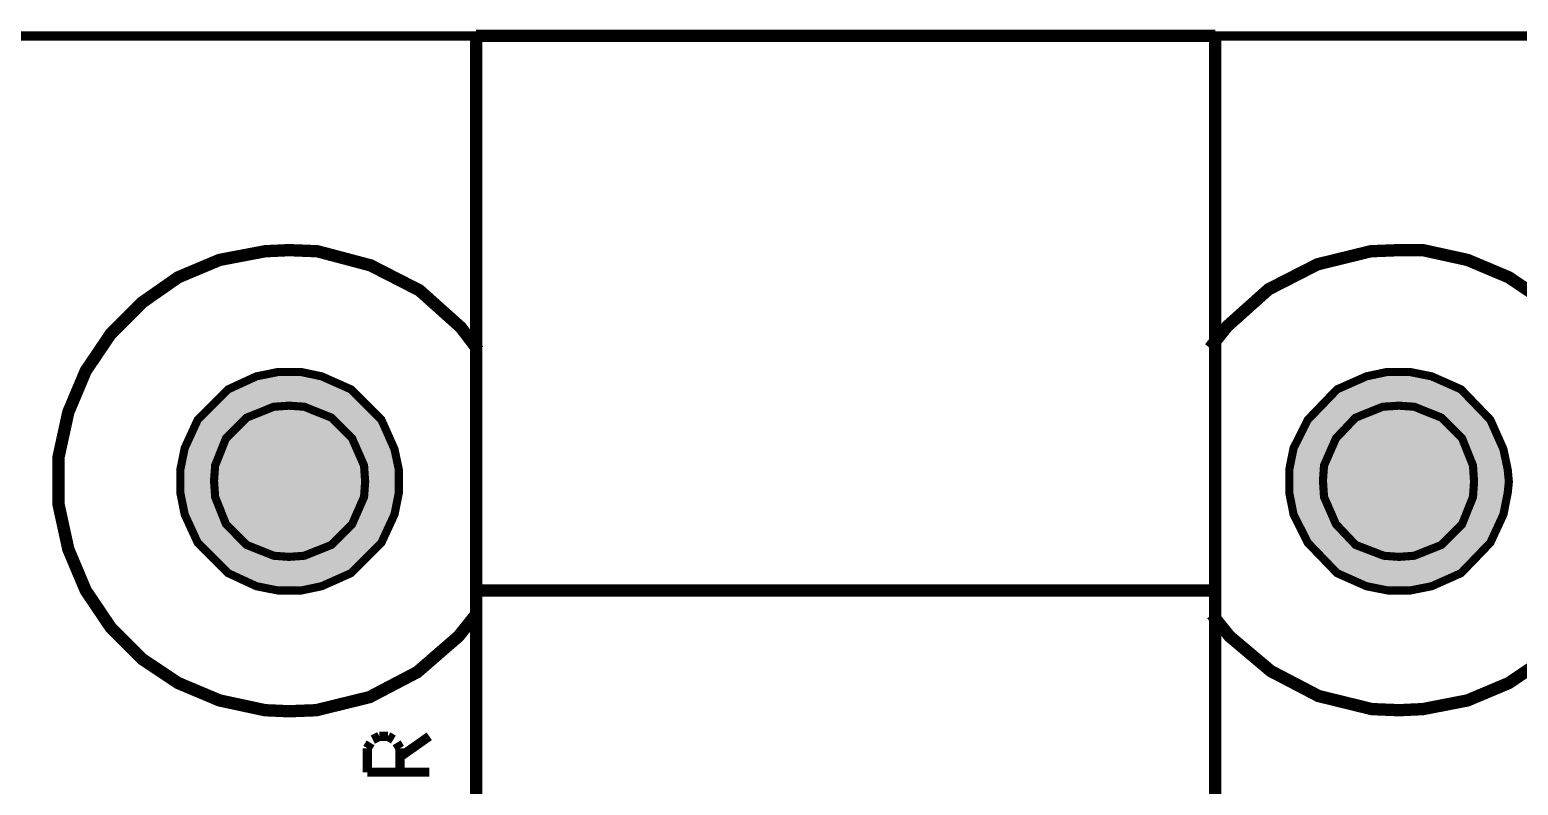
# Model space of a CAD drawing. Header units: millimetres. Extents: x 10 to 287, y 10 to 200.
# Drawn here: x 88.26 to 112.41, y 147.8 to 160.05 of the extents above; entities that cross this region are included whole.
import ezdxf

# ---------------------------------------------------------------- set-up
doc = ezdxf.new("R2010")
doc.units = ezdxf.units.MM
doc.layers.add('H', color=7, linetype='Continuous')
doc.layers.add('P', color=7, linetype='Continuous')

msp = doc.modelspace()

# ---------------------------------------------------------------- hatches: boundary and pattern name
at = {"layer": 'H', "linetype": 'Continuous'}
for points in [[(92.481, 150.936), (92.304, 150.936), (91.952, 151.007), (91.475, 151.236), (90.999, 151.712), (90.77, 152.188), (90.699, 152.541), (90.699, 152.718), (90.699, 152.894), (90.77, 153.247), (90.999, 153.723), (91.475, 154.199), (91.952, 154.411), (92.287, 154.481), (92.481, 154.499), (92.657, 154.481), (93.01, 154.411), (93.486, 154.199), (93.962, 153.723), (94.174, 153.247), (94.245, 152.894), (94.262, 152.718), (94.245, 152.523), (94.174, 152.188), (93.962, 151.712), (93.486, 151.236), (93.01, 151.007), (92.657, 150.936), (92.481, 150.936)], [(92.481, 150.936), (92.304, 150.936), (91.952, 151.007), (91.475, 151.236), (90.999, 151.712), (90.77, 152.188), (90.699, 152.541), (90.699, 152.718), (90.699, 152.894), (90.77, 153.247), (90.999, 153.723), (91.475, 154.199), (91.952, 154.411), (92.287, 154.481), (92.481, 154.499), (92.657, 154.481), (93.01, 154.411), (93.486, 154.199), (93.962, 153.723), (94.174, 153.247), (94.245, 152.894), (94.262, 152.718), (94.245, 152.523), (94.174, 152.188), (93.962, 151.712), (93.486, 151.236), (93.01, 151.007), (92.657, 150.936), (92.481, 150.936)], [(110.472, 150.936), (110.296, 150.936), (109.943, 151.007), (109.467, 151.236), (108.991, 151.712), (108.779, 152.188), (108.708, 152.541), (108.691, 152.718), (108.708, 152.894), (108.779, 153.247), (108.991, 153.723), (109.467, 154.199), (109.943, 154.411), (110.296, 154.481), (110.472, 154.499), (110.666, 154.481), (111.002, 154.411), (111.478, 154.199), (111.954, 153.723), (112.183, 153.247), (112.254, 152.894), (112.254, 152.718), (112.254, 152.523), (112.183, 152.188), (111.954, 151.712), (111.478, 151.236), (111.002, 151.007), (110.666, 150.936), (110.472, 150.936)], [(110.472, 150.936), (110.296, 150.936), (109.943, 151.007), (109.467, 151.236), (108.991, 151.712), (108.779, 152.188), (108.708, 152.541), (108.691, 152.718), (108.708, 152.894), (108.779, 153.247), (108.991, 153.723), (109.467, 154.199), (109.943, 154.411), (110.296, 154.481), (110.472, 154.499), (110.666, 154.481), (111.002, 154.411), (111.478, 154.199), (111.954, 153.723), (112.183, 153.247), (112.254, 152.894), (112.254, 152.718), (112.254, 152.523), (112.183, 152.188), (111.954, 151.712), (111.478, 151.236), (111.002, 151.007), (110.666, 150.936), (110.472, 150.936)], [(92.481, 151.483), (92.234, 151.5), (91.793, 151.694), (91.458, 152.03), (91.264, 152.471), (91.246, 152.718), (91.264, 152.964), (91.458, 153.405), (91.793, 153.741), (92.216, 153.935), (92.481, 153.952), (92.728, 153.935), (93.169, 153.741), (93.504, 153.405), (93.68, 152.964), (93.698, 152.718), (93.68, 152.471), (93.504, 152.03), (93.169, 151.694), (92.728, 151.5), (92.481, 151.483)], [(92.481, 151.483), (92.234, 151.5), (91.793, 151.694), (91.458, 152.03), (91.264, 152.471), (91.246, 152.718), (91.264, 152.964), (91.458, 153.405), (91.793, 153.741), (92.216, 153.935), (92.481, 153.952), (92.728, 153.935), (93.169, 153.741), (93.504, 153.405), (93.68, 152.964), (93.698, 152.718), (93.68, 152.471), (93.504, 152.03), (93.169, 151.694), (92.728, 151.5), (92.481, 151.483)], [(110.472, 151.483), (110.225, 151.5), (109.784, 151.694), (109.449, 152.03), (109.255, 152.471), (109.255, 152.718), (109.255, 152.964), (109.449, 153.405), (109.784, 153.741), (110.225, 153.935), (110.472, 153.952), (110.719, 153.935), (111.16, 153.741), (111.495, 153.405), (111.689, 152.964), (111.707, 152.718), (111.689, 152.471), (111.495, 152.03), (111.16, 151.694), (110.719, 151.5), (110.472, 151.483)], [(110.472, 151.483), (110.225, 151.5), (109.784, 151.694), (109.449, 152.03), (109.255, 152.471), (109.255, 152.718), (109.255, 152.964), (109.449, 153.405), (109.784, 153.741), (110.225, 153.935), (110.472, 153.952), (110.719, 153.935), (111.16, 153.741), (111.495, 153.405), (111.689, 152.964), (111.707, 152.718), (111.689, 152.471), (111.495, 152.03), (111.16, 151.694), (110.719, 151.5), (110.472, 151.483)]]:
    msp.add_hatch(color=256, dxfattribs=at).paths.add_polyline_path(points)

# ---------------------------------------------------------------- linework, layer by layer
at = {"layer": 'P'}
for points, const_width in [([(141.182, 159.949), (79.11, 159.949)], 0.15), ([(141.182, 159.949), (79.11, 159.949)], 0.15), ([(107.491, 159.949), (95.497, 159.949)], 0.2), ([(95.497, 159.949), (95.497, 128.958)], 0.2), ([(107.491, 159.949), (95.497, 159.949)], 0.2), ([(95.497, 159.949), (95.497, 128.958)], 0.2), ([(107.491, 159.949), (107.491, 128.958)], 0.2), ([(107.491, 159.949), (107.491, 128.958)], 0.2), ([(95.532, 154.852), (95.25, 155.222), (94.58, 155.822), (93.786, 156.228), (92.922, 156.457), (92.463, 156.475), (92.075, 156.457), (91.334, 156.316), (90.664, 156.034), (90.082, 155.628), (89.57, 155.116), (89.165, 154.517), (88.882, 153.846), (88.724, 153.123), (88.724, 152.735), (88.724, 152.347), (88.882, 151.624), (89.165, 150.954), (89.57, 150.354), (90.082, 149.842), (90.664, 149.454), (91.334, 149.172), (92.075, 149.013), (92.463, 148.996), (92.904, 149.013), (93.768, 149.225), (94.544, 149.631), (95.215, 150.213), (95.497, 150.566)], 0.2), ([(95.532, 154.852), (95.25, 155.222), (94.58, 155.822), (93.786, 156.228), (92.922, 156.457), (92.463, 156.475), (92.075, 156.457), (91.334, 156.316), (90.664, 156.034), (90.082, 155.628), (89.57, 155.116), (89.165, 154.517), (88.882, 153.846), (88.724, 153.123), (88.724, 152.735), (88.724, 152.347), (88.882, 151.624), (89.165, 150.954), (89.57, 150.354), (90.082, 149.842), (90.664, 149.454), (91.334, 149.172), (92.075, 149.013), (92.463, 148.996), (92.904, 149.013), (93.768, 149.225), (94.544, 149.631), (95.215, 150.213), (95.497, 150.566)], 0.2), ([(112.854, 155.628), (112.254, 156.034), (111.584, 156.316), (110.86, 156.475), (110.472, 156.475), (110.014, 156.457), (109.149, 156.245), (108.356, 155.84), (107.685, 155.24), (107.403, 154.887)], 0.2), ([(112.854, 155.628), (112.254, 156.034), (111.584, 156.316), (110.86, 156.475), (110.472, 156.475), (110.014, 156.457), (109.149, 156.245), (108.356, 155.84), (107.685, 155.24), (107.403, 154.887)], 0.2), ([(94.245, 152.718), (94.245, 152.912), (94.174, 153.247), (93.962, 153.723), (93.468, 154.217), (92.992, 154.428), (92.657, 154.499), (92.463, 154.499), (92.287, 154.499), (91.934, 154.428), (91.475, 154.217), (90.981, 153.723), (90.77, 153.264), (90.699, 152.912), (90.699, 152.735), (90.699, 152.541), (90.77, 152.188), (90.981, 151.73), (91.475, 151.236), (91.934, 151.024), (92.287, 150.954), (92.463, 150.954), (92.657, 150.954), (92.992, 151.024), (93.468, 151.236), (93.962, 151.73), (94.174, 152.188), (94.245, 152.541), (94.245, 152.718), (94.245, 152.718)], 0.132), ([(94.245, 152.718), (94.245, 152.912), (94.174, 153.247), (93.962, 153.723), (93.468, 154.217), (92.992, 154.428), (92.657, 154.499), (92.463, 154.499), (92.287, 154.499), (91.934, 154.428), (91.475, 154.217), (90.981, 153.723), (90.77, 153.264), (90.699, 152.912), (90.699, 152.735), (90.699, 152.541), (90.77, 152.188), (90.981, 151.73), (91.475, 151.236), (91.934, 151.024), (92.287, 150.954), (92.463, 150.954), (92.657, 150.954), (92.992, 151.024), (93.468, 151.236), (93.962, 151.73), (94.174, 152.188), (94.245, 152.541), (94.245, 152.718), (94.245, 152.718)], 0.132), ([(112.254, 152.718), (112.236, 152.912), (112.166, 153.247), (111.954, 153.723), (111.478, 154.217), (111.002, 154.428), (110.649, 154.499), (110.472, 154.499), (110.278, 154.499), (109.943, 154.428), (109.467, 154.217), (108.991, 153.723), (108.761, 153.264), (108.691, 152.912), (108.691, 152.735), (108.691, 152.541), (108.761, 152.188), (108.991, 151.73), (109.467, 151.236), (109.943, 151.024), (110.296, 150.954), (110.472, 150.954), (110.649, 150.954), (111.002, 151.024), (111.478, 151.236), (111.954, 151.73), (112.166, 152.188), (112.236, 152.541), (112.254, 152.718), (112.254, 152.718)], 0.132), ([(112.254, 152.718), (112.236, 152.912), (112.166, 153.247), (111.954, 153.723), (111.478, 154.217), (111.002, 154.428), (110.649, 154.499), (110.472, 154.499), (110.278, 154.499), (109.943, 154.428), (109.467, 154.217), (108.991, 153.723), (108.761, 153.264), (108.691, 152.912), (108.691, 152.735), (108.691, 152.541), (108.761, 152.188), (108.991, 151.73), (109.467, 151.236), (109.943, 151.024), (110.296, 150.954), (110.472, 150.954), (110.649, 150.954), (111.002, 151.024), (111.478, 151.236), (111.954, 151.73), (112.166, 152.188), (112.236, 152.541), (112.254, 152.718), (112.254, 152.718)], 0.132), ([(93.698, 152.718), (93.68, 152.982), (93.486, 153.423), (93.151, 153.758), (92.71, 153.935), (92.463, 153.952), (92.216, 153.935), (91.775, 153.758), (91.44, 153.423), (91.264, 152.982), (91.246, 152.735), (91.264, 152.471), (91.44, 152.03), (91.775, 151.694), (92.216, 151.518), (92.463, 151.5), (92.71, 151.518), (93.151, 151.694), (93.486, 152.03), (93.68, 152.471), (93.698, 152.718), (93.698, 152.718)], 0.132), ([(93.698, 152.718), (93.68, 152.982), (93.486, 153.423), (93.151, 153.758), (92.71, 153.935), (92.463, 153.952), (92.216, 153.935), (91.775, 153.758), (91.44, 153.423), (91.264, 152.982), (91.246, 152.735), (91.264, 152.471), (91.44, 152.03), (91.775, 151.694), (92.216, 151.518), (92.463, 151.5), (92.71, 151.518), (93.151, 151.694), (93.486, 152.03), (93.68, 152.471), (93.698, 152.718), (93.698, 152.718)], 0.132), ([(111.689, 152.718), (111.672, 152.982), (111.495, 153.423), (111.16, 153.758), (110.719, 153.935), (110.472, 153.952), (110.208, 153.935), (109.767, 153.758), (109.449, 153.423), (109.255, 152.982), (109.238, 152.735), (109.255, 152.471), (109.449, 152.03), (109.767, 151.694), (110.225, 151.518), (110.472, 151.5), (110.719, 151.518), (111.16, 151.694), (111.495, 152.03), (111.672, 152.471), (111.689, 152.718), (111.689, 152.718)], 0.132), ([(111.689, 152.718), (111.672, 152.982), (111.495, 153.423), (111.16, 153.758), (110.719, 153.935), (110.472, 153.952), (110.208, 153.935), (109.767, 153.758), (109.449, 153.423), (109.255, 152.982), (109.238, 152.735), (109.255, 152.471), (109.449, 152.03), (109.767, 151.694), (110.225, 151.518), (110.472, 151.5), (110.719, 151.518), (111.16, 151.694), (111.495, 152.03), (111.672, 152.471), (111.689, 152.718), (111.689, 152.718)], 0.132), ([(107.491, 150.954), (95.497, 150.954)], 0.2), ([(107.491, 150.954), (95.497, 150.954)], 0.2), ([(107.438, 150.566), (107.721, 150.213), (108.391, 149.648), (109.167, 149.243), (110.031, 149.031), (110.472, 149.013), (110.86, 149.031), (111.584, 149.172), (112.254, 149.454), (112.854, 149.86)], 0.2), ([(107.438, 150.566), (107.721, 150.213), (108.391, 149.648), (109.167, 149.243), (110.031, 149.031), (110.472, 149.013), (110.86, 149.031), (111.584, 149.172), (112.254, 149.454), (112.854, 149.86)], 0.2), ([(93.733, 148.396), (93.786, 148.484)], 0.15), ([(93.733, 148.396), (93.786, 148.484)], 0.15), ([(93.821, 148.537), (93.927, 148.59)], 0.15), ([(93.821, 148.537), (93.927, 148.59)], 0.15), ([(93.927, 148.59), (94.068, 148.59)], 0.15), ([(93.927, 148.59), (94.068, 148.59)], 0.15), ([(94.068, 148.59), (94.156, 148.537)], 0.15), ([(94.068, 148.59), (94.156, 148.537)], 0.15), ([(94.209, 148.484), (94.262, 148.396)], 0.15), ([(94.209, 148.484), (94.262, 148.396)], 0.15), ([(94.738, 148.59), (94.262, 148.255)], 0.15), ([(94.738, 148.59), (94.262, 148.255)], 0.15), ([(93.733, 148.008), (93.733, 148.396)], 0.15), ([(93.733, 148.008), (93.733, 148.396)], 0.15), ([(94.262, 148.396), (94.262, 148.008)], 0.15), ([(94.262, 148.396), (94.262, 148.008)], 0.15), ([(94.738, 148.008), (93.733, 148.008)], 0.15), ([(94.738, 148.008), (93.733, 148.008)], 0.15)]:
    msp.add_lwpolyline(points, dxfattribs=dict(at, const_width=const_width))

doc.saveas('drawing.dxf')
